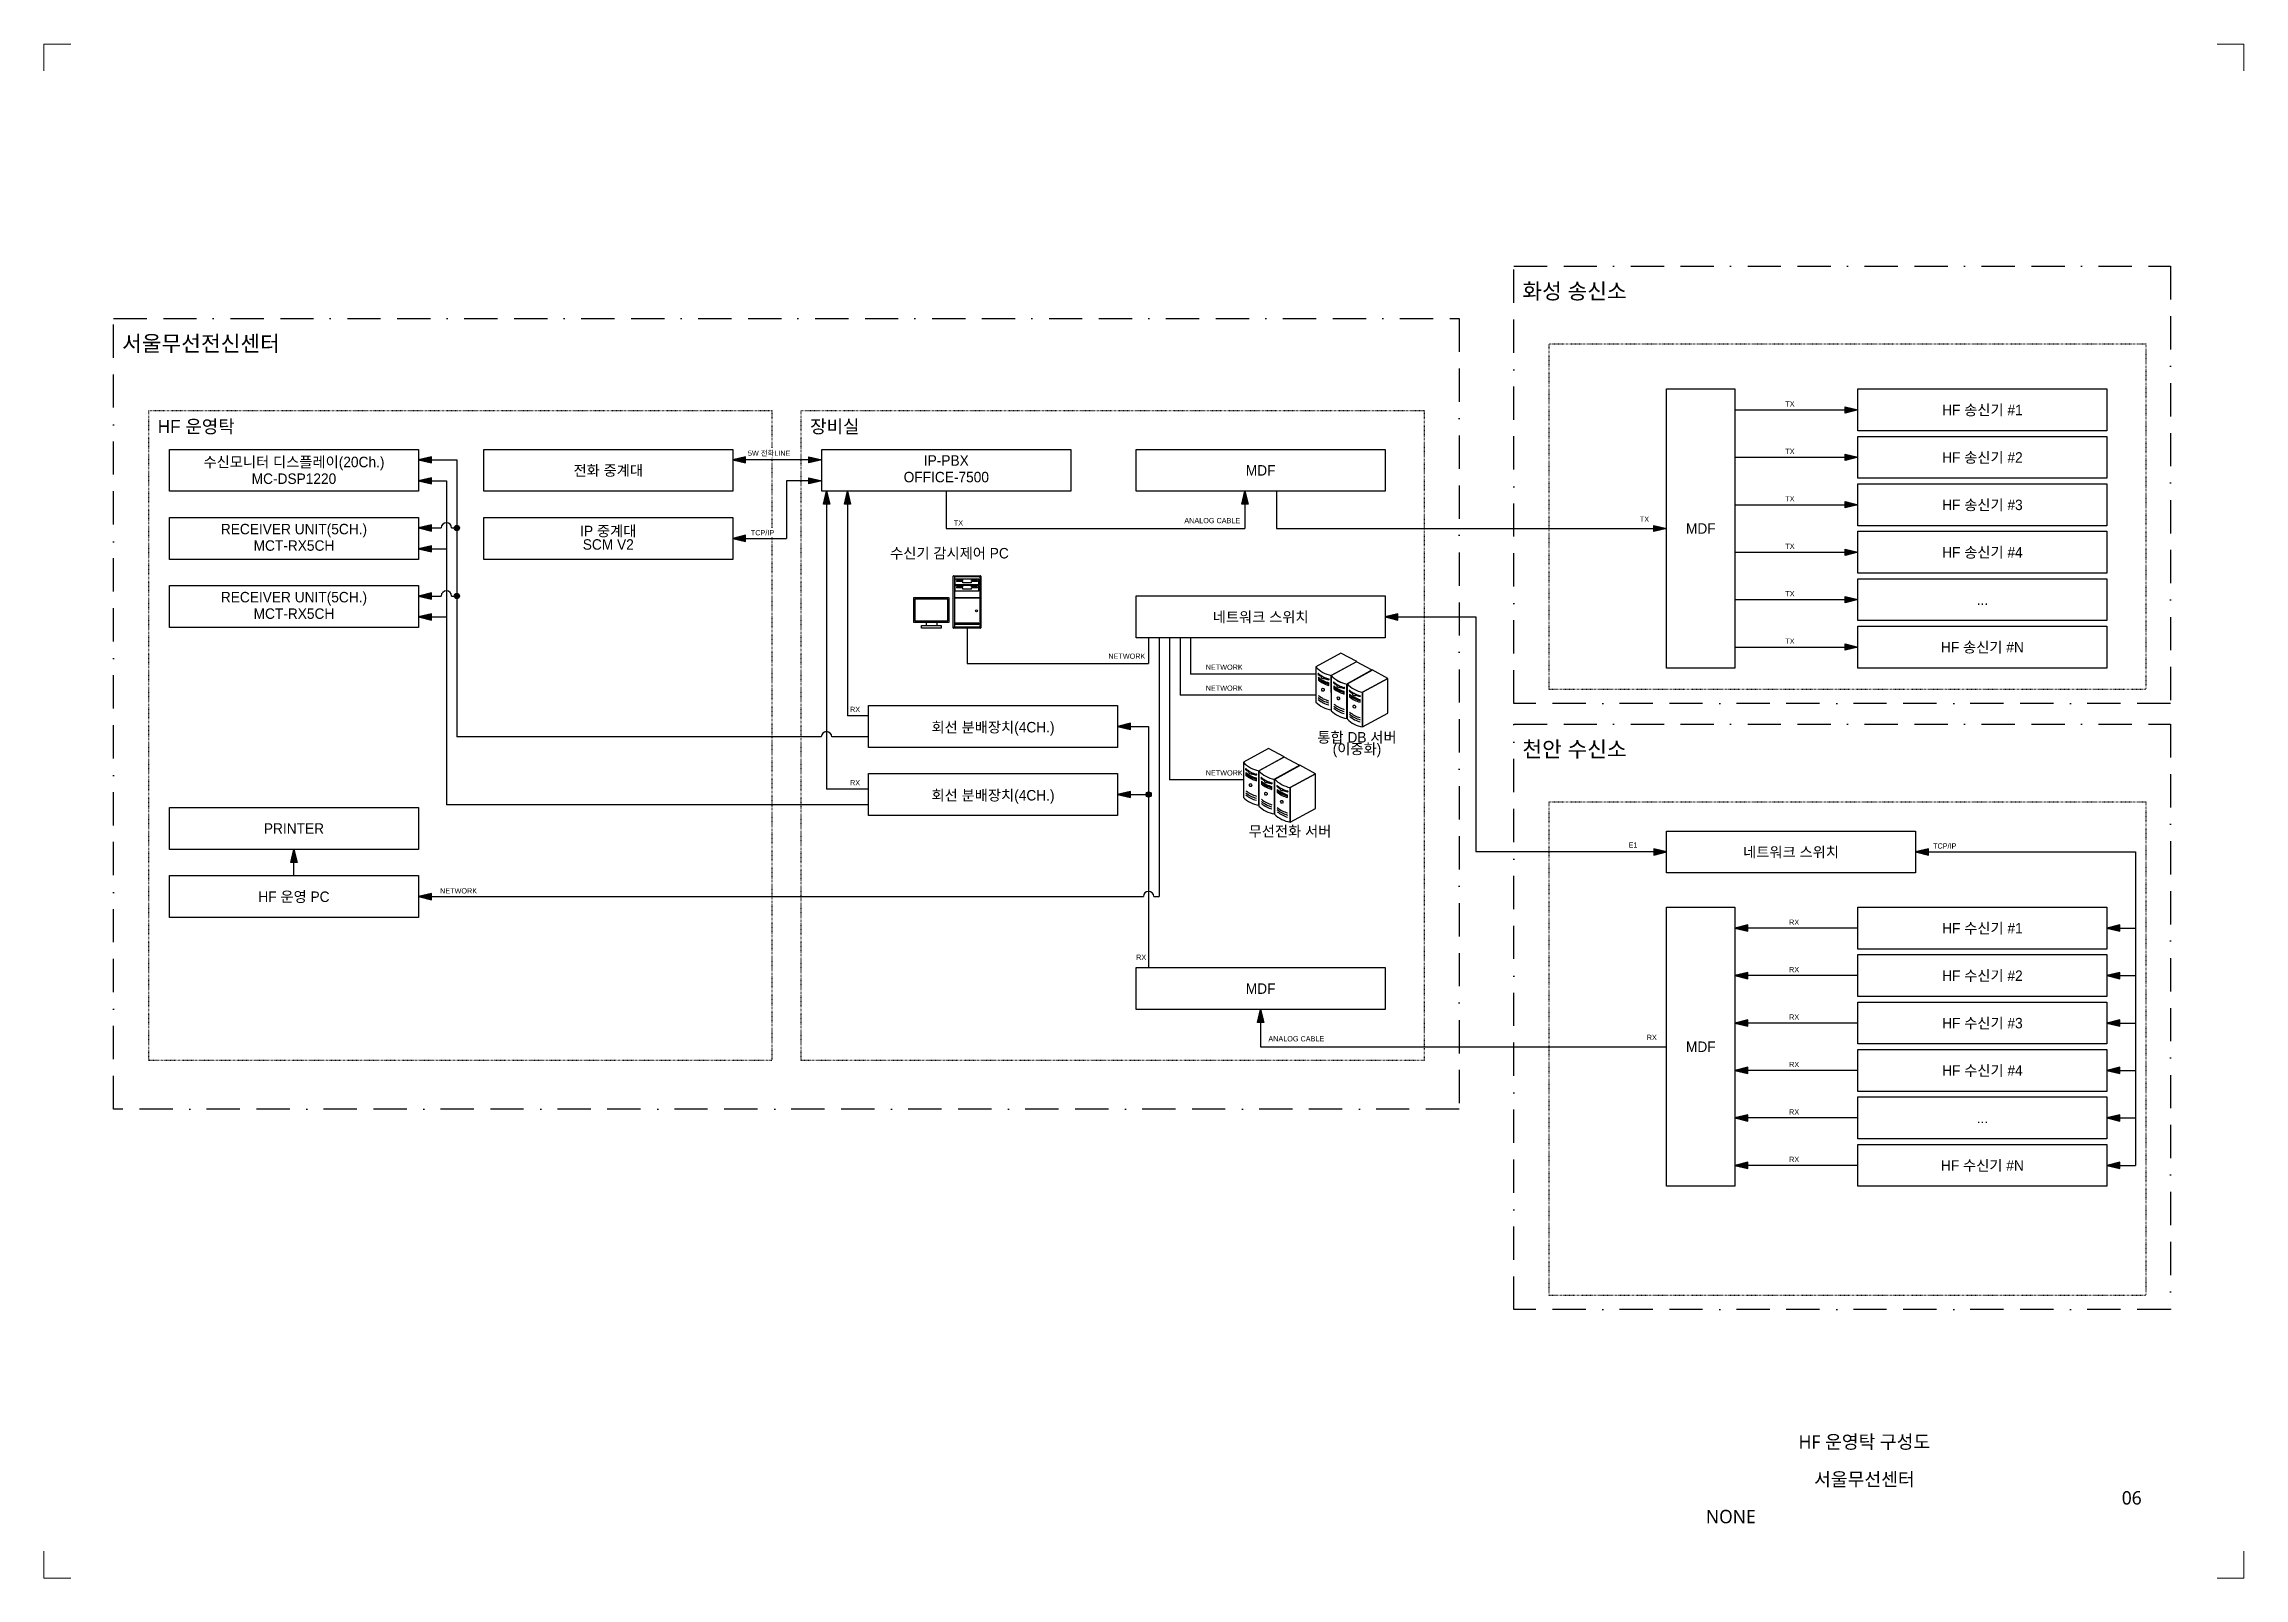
# Model space of a CAD drawing. Header units: millimetres. Extents: x 2500 to 2920, y -462 to -169.
import ezdxf
from ezdxf.enums import TextEntityAlignment as Align
from ezdxf.lldxf.tags import DXFTag

# ---------------------------------------------------------------- set-up
doc = ezdxf.new("R2010")
doc.units = ezdxf.units.MM
doc.linetypes.add('ACAD_ISO07W100', pattern=[3, 0, -3])
doc.linetypes.add('BORDER2', pattern=[22.225, 6.35, -3.175, 6.35, -3.175, 0, -3.175])
doc.layers.add('7', color=7, linetype='Continuous')
doc.layers.add('G', color=3, linetype='Continuous')
doc.layers.add('E_SYM', color=4, linetype='Continuous', lineweight=25)
doc.layers.add('PONT', color=7, linetype='Continuous', plot=False)
doc.styles.add('STYLE1', font='malgun.ttf')
doc.styles.add('돋움', font='')
doc.styles.get('돋움').set_extended_font_data('Dotum')
tags = doc.linetypes.add('HIDDEN', pattern=[0.375, 0.25, -0.125]).pattern_tags.tags
tags[6:7] = [DXFTag(74, 4), DXFTag(75, 0), DXFTag(340, '0'), DXFTag(46, 1.0), DXFTag(50, 0.0), DXFTag(44, 0.0), DXFTag(45, 0.0)]
tags[4:5] = [DXFTag(74, 4), DXFTag(75, 0), DXFTag(340, '0'), DXFTag(46, 1.0), DXFTag(50, 0.0), DXFTag(44, 0.0), DXFTag(45, 0.0)]

# ---------------------------------------------------------------- blocks, each defined once
blk = doc.blocks.new('CONSOLE')
at = {"layer": 'E_SYM', "color": 7}
for p, q in [((1131.98, 266.48), (1131.98, 274.71)), ((1132.04, 274.77), (1136.34, 274.77)), ((1132.17, 274.67), (1132.04, 274.71)), ((1132.17, 274.67), (1132.17, 266.57)), ((1132.17, 274.67), (1136.2, 274.67)), ((1136.09, 274.26), (1132.3, 274.26)), ((1132.3, 273.35), (1132.3, 274.26)), ((1136.09, 273.35), (1132.3, 273.35)), ((1136.09, 273.22), (1132.3, 273.22)), ((1132.3, 272.31), (1132.3, 273.22)), ((1133.51, 274.03), (1132.53, 274.03)), ((1132.53, 274.03), (1132.53, 273.88)), ((1133.51, 273.88), (1132.53, 273.88)), ((1133.51, 274.03), (1133.51, 274.26)), ((1133.51, 273.65), (1133.51, 273.88)), ((1134.88, 273.65), (1133.51, 273.65)), ((1133.51, 272.99), (1133.51, 273.22)), ((1134.88, 274.03), (1134.88, 274.26)), ((1135.86, 274.03), (1134.88, 274.03)), ((1135.86, 273.88), (1134.88, 273.88)), ((1134.88, 273.65), (1134.88, 273.88)), ((1134.88, 272.99), (1134.88, 273.22)), ((1135.86, 274.03), (1135.86, 273.88)), ((1136.09, 273.35), (1136.09, 274.26)), ((1136.09, 272.31), (1136.09, 273.22)), ((1136.2, 274.67), (1136.34, 274.71)), ((1136.2, 274.67), (1136.2, 266.57)), ((1136.4, 274.71), (1136.4, 266.49)), ((1132.17, 271.34), (1136.2, 271.34)), ((1132.17, 271.27), (1136.2, 271.27)), ((1136.09, 272.31), (1132.3, 272.31)), ((1133.51, 272.99), (1132.53, 272.99)), ((1132.53, 272.99), (1132.53, 272.84)), ((1133.51, 272.84), (1132.53, 272.84)), ((1133.51, 272.62), (1133.51, 272.84)), ((1134.88, 272.62), (1133.51, 272.62)), ((1135.86, 272.99), (1134.88, 272.99)), ((1135.86, 272.84), (1134.88, 272.84)), ((1134.88, 272.62), (1134.88, 272.84)), ((1135.86, 272.99), (1135.86, 272.84)), ((1132.17, 266.57), (1132.04, 266.48)), ((1136.33, 266.42), (1132.04, 266.42)), ((1136.2, 266.57), (1132.17, 266.57)), ((1136.09, 267.21), (1132.3, 267.21)), ((1132.3, 267.02), (1132.3, 267.21)), ((1136.09, 267.02), (1132.3, 267.02)), ((1136.09, 267.02), (1136.09, 267.21)), ((1136.33, 266.49), (1136.2, 266.57))]:
    blk.add_line(p, q, dxfattribs=at)
blk.add_circle((1135.71, 269.19), 0.165, dxfattribs=at)
for centre, radius, start, end in [((1132.04, 274.71), 0.0575, 90, 180), ((1136.34, 274.71), 0.0575, 0, 90), ((1132.04, 266.48), 0.0575, 180, 270), ((1136.33, 266.49), 0.0681, 270, 0)]:
    blk.add_arc(centre, radius, start, end, dxfattribs=at)
blk = doc.blocks.new('A$C67844AE1')
at = {"layer": 'E_SYM', "color": 7, "ltscale": 3}
for p, q in [((2.44, 1.16), (2.44, 0.51)), ((4.47, 1.16), (4.47, 0.51))]:
    blk.add_line(p, q, dxfattribs=at)
for points in [[(6.84, 5.84), (0, 5.84), (0, 1.16), (6.84, 1.16)], [(6.58, 5.58), (0.26, 5.58), (0.26, 1.42), (6.58, 1.42)], [(1.57, 0.51), (5.27, 0.51), (5.27, 0), (1.57, 0)]]:
    blk.add_lwpolyline(points, close=True, dxfattribs=at)
at = {"layer": '7', "xscale": 1.199999999999818, "yscale": 1.200000000000045, "zscale": 1.2}
blk.add_blockref('CONSOLE', (-1350.79, -319.7), dxfattribs=at)
blk = doc.blocks.new('NMS1')
at = {"color": 7, "linetype": 'Continuous'}
for p, q in [((63669, 100603), (63031, 100255)), ((64068, 100390), (63669, 100603)), ((63031, 100257), (63031, 99362)), ((63095, 99992), (63095, 99923)), ((63095, 99991), (63095, 99921)), ((63095, 99977), (63095, 99960)), ((63361, 99785), (63361, 99854)), ((63361, 99784), (63361, 99853)), ((64062, 100384), (63423, 100037)), ((64062, 100384), (63423, 100037)), ((63423, 100037), (63424, 99143)), ((63424, 100039), (64068, 100390)), ((63425, 99163), (63424, 100039)), ((63424, 100038), (63424, 99143)), ((63817, 99820), (64461, 100171)), ((64462, 100177), (63824, 99829)), ((64462, 100177), (63824, 99829)), ((64461, 100171), (64062, 100384)), ((64217, 99613), (64861, 99963)), ((64861, 99963), (64462, 100177)), ((63361, 99823), (63361, 99841)), ((63487, 99773), (63487, 99704)), ((63487, 99772), (63487, 99702)), ((63487, 99758), (63487, 99741)), ((63753, 99566), (63753, 99635)), ((63753, 99565), (63753, 99634)), ((63753, 99604), (63753, 99622)), ((63817, 98944), (63817, 99820)), ((63824, 99830), (63824, 98936)), ((63824, 99829), (63824, 98936)), ((63887, 99566), (63887, 99496)), ((63887, 99565), (63887, 99495)), ((63887, 99551), (63887, 99534)), ((64153, 99358), (64153, 99428)), ((64153, 99357), (64153, 99427)), ((64153, 99397), (64153, 99414)), ((64217, 98736), (64217, 99613))]:
    blk.add_line(p, q, dxfattribs=at)
at = {"color": 153, "linetype": 'Continuous'}
for p, q in [((63669, 100603), (63031, 100256)), ((64068, 100390), (63669, 100603)), ((63031, 100256), (63031, 99362)), ((64461, 100171), (64062, 100384)), ((64861, 99963), (64462, 100177)), ((64861, 99084), (64861, 99963)), ((64217, 98736), (64861, 99084))]:
    blk.add_line(p, q, dxfattribs=at)
at = {"color": 5, "const_width": 14.8}
blk.add_lwpolyline([(63031, 99362), (63032, 100256), (63669, 100603), (64861, 99963), (64861, 99084), (64213, 98736, -0.162272), (63824, 98936, 0.290137), (63817, 98944, -0.164989), (63424, 99143, -0.54141), (63425, 99163, -0.164938)], format="xyb", close=True, dxfattribs=at)
at = {"color": 7, "linetype": 'Continuous'}
blk.add_lwpolyline([(64217, 99613), (64217, 98737), (64861, 99084), (64861, 99963)], close=True, dxfattribs=at)
for centre, major_axis, ratio, start_param, end_param in [((63556, 100667), (685, 0), 0.933867, -2.444308, -1.764246), ((63559, 100674), (693, 0), 0.933867, -2.437802, -1.766163), ((63093, 100079), (8.83, 0), 0.933867, -5.45458, -3.028221), ((63103, 100079), (19.2, 0), 0.933867, -3.049775, -2.101524), ((63541, 100530), (671, 0), 0.933867, -2.301859, -2.144298), ((63579, 100520), (745, 0), 0.933867, -2.278732, -1.868547), ((63579, 100518), (745, 0), 0.933867, -2.278732, -1.868547), ((63568, 100487), (722, 0), 0.933867, -2.285458, -1.861821), ((63534, 100411), (653, 0), 0.933867, -2.308155, -1.839124), ((63568, 100432), (722, 0), 0.933867, -2.285545, -1.861734), ((63568, 100430), (722, 0), 0.933867, -2.285545, -1.861734), ((63533, 100540), (653, 0), 0.933867, -2.299152, -1.840276), ((63234, 99991), (65.6, 0), 0.498566, -3.390679, -1.320681), ((63198, 99910), (1.6, -99.7), 0.608761, -4.20006, -2.6939), ((63541, 100530), (671, 0), 0.933867, -2.02441, -1.84542), ((63356, 99940), (13.6, 0), 0.933867, -1.349482, 1.349482), ((63952, 100455), (693, 0), 0.933867, -2.437802, -1.766163), ((63949, 100449), (685, 0), 0.933867, -2.444308, -1.764246), ((63486, 99860), (8.83, 0), 0.933867, -5.45458, -3.028221), ((63496, 99860), (19.2, 0), 0.933867, -3.049775, -2.101524), ((63926, 100321), (653, 0), 0.933867, -2.299152, -1.840276), ((63530, 99782), (672, 0), 0.933867, -2.408517, -1.728455), ((63510, 100143), (86, -764), 0.913331, -0.754749, -0.336894), ((63510, 100090), (86, -764), 0.913331, -0.754749, -0.336894), ((63510, 100036), (86, -764), 0.913331, -0.754749, -0.336894), ((63934, 100311), (671, 0), 0.933867, -2.301859, -2.144298), ((63972, 100301), (745, 0), 0.933867, -2.278732, -1.868547), ((63972, 100299), (745, 0), 0.933867, -2.278732, -1.868547), ((63960, 100268), (722, 0), 0.933867, -2.285458, -1.861821), ((63926, 100192), (653, 0), 0.933867, -2.308155, -1.839124), ((63960, 100213), (722, 0), 0.933867, -2.285545, -1.861734), ((63960, 100211), (722, 0), 0.933867, -2.285545, -1.861734), ((63903, 99924), (86, -764), 0.913331, -0.754749, -0.336894), ((63627, 99772), (65.6, 0), 0.498566, -3.390679, -1.320681), ((63591, 99691), (1.6, -99.7), 0.608761, -4.20006, -2.6939), ((63934, 100311), (671, 0), 0.933867, -2.02441, -1.84542), ((63749, 99721), (13.6, 0), 0.933867, -1.349482, 1.349482), ((64349, 100241), (685, 0), 0.933867, -2.444308, -1.764246), ((64352, 100248), (693, 0), 0.933867, -2.437802, -1.766163), ((63886, 99652), (8.83, 0), 0.933867, -5.45458, -3.028221), ((63896, 99653), (19.2, 0), 0.933867, -3.049775, -2.101524), ((64334, 100104), (671, 0), 0.933867, -2.301859, -2.144298), ((64372, 100093), (745, 0), 0.933867, -2.278732, -1.868547), ((64372, 100092), (745, 0), 0.933867, -2.278732, -1.868547), ((64361, 100060), (722, 0), 0.933867, -2.285458, -1.861821), ((64327, 99985), (653, 0), 0.933867, -2.308155, -1.839124), ((64360, 100005), (722, 0), 0.933867, -2.285545, -1.861734), ((64360, 100004), (722, 0), 0.933867, -2.285545, -1.861734), ((64326, 100113), (653, 0), 0.933867, -2.299152, -1.840276), ((64027, 99565), (65.6, 0), 0.498566, -3.390679, -1.320681), ((63991, 99484), (1.6, -99.7), 0.608761, -4.20006, -2.6939), ((64334, 100104), (671, 0), 0.933867, -2.02441, -1.84542), ((64149, 99513), (13.6, 0), 0.933867, -1.349482, 1.349482), ((63923, 99563), (672, 0), 0.933867, -2.408517, -1.728455), ((63903, 99871), (86, -764), 0.913331, -0.754749, -0.336894), ((63903, 99817), (86, -764), 0.913331, -0.754749, -0.336894), ((64323, 99356), (672, 0), 0.933867, -2.408517, -1.728455), ((64303, 99717), (86, -764), 0.913331, -0.754749, -0.336894), ((64303, 99663), (86, -764), 0.913331, -0.754749, -0.336894), ((64303, 99610), (86, -764), 0.913331, -0.754749, -0.336894)]:
    blk.add_ellipse(centre, major_axis=major_axis, ratio=ratio, start_param=start_param, end_param=end_param, dxfattribs=at)
at = {"color": 153, "linetype": 'Continuous'}
for centre in [(63530, 99782), (63923, 99563), (64323, 99356)]:
    blk.add_ellipse(centre, major_axis=(672, 0), ratio=0.933867, start_param=-2.408517, end_param=-1.728455, dxfattribs=at)
at = {"color": 7, "linetype": 'Continuous'}
for centre in [(63212, 99675), (63605, 99456), (64005, 99248)]:
    blk.add_ellipse(centre, major_axis=(14, -38.6), ratio=0.734381, dxfattribs=at)

msp = doc.modelspace()

# ---------------------------------------------------------------- hatches: boundary and pattern name
h = msp.add_hatch(color=256)
h.dxf.hatch_style = 1
h.paths.add_polyline_path([(2846.5, -239.1), (2844.04, -239.7), (2844.04, -238.5)])
h = msp.add_hatch(color=256)
h.dxf.hatch_style = 1
h.paths.add_polyline_path([(2846.5, -248.16), (2844.04, -248.76), (2844.04, -247.56)])
h = msp.add_hatch(color=256)
h.dxf.hatch_style = 1
h.paths.add_polyline_path([(2571.69, -248.65), (2574.15, -249.24), (2574.15, -248.05)])
h = msp.add_hatch(color=256)
h.dxf.hatch_style = 1
h.paths.add_polyline_path([(2631.69, -248.65), (2634.15, -249.24), (2634.15, -248.05)])
h = msp.add_hatch(color=256)
h.dxf.hatch_style = 1
h.paths.add_polyline_path([(2648.7, -248.65), (2646.24, -249.24), (2646.24, -248.05)])
h = msp.add_hatch(color=256)
h.dxf.hatch_style = 1
h.paths.add_polyline_path([(2571.69, -252.65), (2574.15, -253.24), (2574.15, -252.05)])
h = msp.add_hatch(color=256)
h.dxf.hatch_style = 1
h.paths.add_polyline_path([(2648.7, -252.65), (2646.24, -253.24), (2646.24, -252.05)])
h = msp.add_hatch(color=256)
h.dxf.hatch_style = 1
h.paths.add_polyline_path([(2649.6, -254.65), (2650.2, -257.11), (2649, -257.11)])
h = msp.add_hatch(color=256)
h.dxf.hatch_style = 1
h.paths.add_polyline_path([(2653.6, -254.65), (2654.2, -257.11), (2653, -257.11)])
h = msp.add_hatch(color=256)
h.dxf.hatch_style = 1
h.paths.add_polyline_path([(2729.47, -254.65), (2730.07, -257.11), (2728.87, -257.11)])
h = msp.add_hatch(color=256)
h.dxf.hatch_style = 1
h.paths.add_polyline_path([(2846.5, -257.22), (2844.04, -257.82), (2844.04, -256.62)])
h = msp.add_hatch(color=256)
h.dxf.hatch_style = 1
h.paths.add_polyline_path([(2571.69, -261.65), (2574.15, -262.24), (2574.15, -261.05)])
h = msp.add_hatch(color=256)
edge = h.paths.add_edge_path()
edge.add_arc((2579.02, -261.65), 0.5, 0, 360)
h = msp.add_hatch(color=256)
h.dxf.hatch_style = 1
h.paths.add_polyline_path([(2631.69, -263.65), (2634.15, -264.24), (2634.15, -263.05)])
h = msp.add_hatch(color=256)
h.dxf.hatch_style = 1
h.paths.add_polyline_path([(2809.97, -261.75), (2807.51, -262.35), (2807.51, -261.15)])
h = msp.add_hatch(color=256)
h.dxf.hatch_style = 1
h.paths.add_polyline_path([(2571.69, -265.65), (2574.15, -266.24), (2574.15, -265.05)])
h = msp.add_hatch(color=256)
h.dxf.hatch_style = 1
h.paths.add_polyline_path([(2846.5, -266.28), (2844.04, -266.88), (2844.04, -265.68)])
h = msp.add_hatch(color=256)
h.dxf.hatch_style = 1
h.paths.add_polyline_path([(2571.69, -274.65), (2574.15, -275.24), (2574.15, -274.05)])
h = msp.add_hatch(color=256)
edge = h.paths.add_edge_path()
edge.add_arc((2579.02, -274.65), 0.5, 0, 360)
h = msp.add_hatch(color=256)
h.dxf.hatch_style = 1
h.paths.add_polyline_path([(2846.5, -275.34), (2844.04, -275.94), (2844.04, -274.74)])
h = msp.add_hatch(color=256)
h.dxf.hatch_style = 1
h.paths.add_polyline_path([(2571.69, -278.65), (2574.15, -279.24), (2574.15, -278.05)])
h = msp.add_hatch(color=256)
h.dxf.hatch_style = 1
h.paths.add_polyline_path([(2756.23, -278.64), (2758.69, -279.24), (2758.69, -278.04)])
h = msp.add_hatch(color=256)
h.dxf.hatch_style = 1
h.paths.add_polyline_path([(2846.5, -284.4), (2844.04, -285), (2844.04, -283.8)])
h = msp.add_hatch(color=256)
h.dxf.hatch_style = 1
h.paths.add_polyline_path([(2705.14, -299.55), (2707.6, -300.15), (2707.6, -298.95)])
h = msp.add_hatch(color=256)
h.dxf.hatch_style = 1
h.paths.add_polyline_path([(2705.14, -312.55), (2707.6, -313.15), (2707.6, -311.95)])
h = msp.add_hatch(color=256)
edge = h.paths.add_edge_path()
edge.add_arc((2711.08, -312.55), 0.5, 0, 360)
h = msp.add_hatch(color=256)
h.dxf.hatch_style = 1
h.paths.add_polyline_path([(2547.92, -323.05), (2548.52, -325.51), (2547.33, -325.51)])
h = msp.add_hatch(color=256)
h.dxf.hatch_style = 1
h.paths.add_polyline_path([(2809.97, -323.53), (2807.51, -322.93), (2807.51, -324.13)])
h = msp.add_hatch(color=256)
h.dxf.hatch_style = 1
h.paths.add_polyline_path([(2857.49, -323.53), (2859.95, -324.13), (2859.95, -322.93)])
h = msp.add_hatch(color=256)
h.dxf.hatch_style = 1
h.paths.add_polyline_path([(2571.69, -332.05), (2574.15, -332.64), (2574.15, -331.45)])
h = msp.add_hatch(color=256)
h.dxf.hatch_style = 1
h.paths.add_polyline_path([(2823.02, -338.07), (2825.48, -338.67), (2825.48, -337.47)])
h = msp.add_hatch(color=256)
h.dxf.hatch_style = 1
h.paths.add_polyline_path([(2894.02, -338.07), (2896.48, -338.67), (2896.48, -337.47)])
h = msp.add_hatch(color=256)
h.dxf.hatch_style = 1
h.paths.add_polyline_path([(2823.02, -347.13), (2825.48, -347.73), (2825.48, -346.53)])
h = msp.add_hatch(color=256)
h.dxf.hatch_style = 1
h.paths.add_polyline_path([(2894.02, -347.13), (2896.48, -347.73), (2896.48, -346.53)])
h = msp.add_hatch(color=256)
h.dxf.hatch_style = 1
h.paths.add_polyline_path([(2732.47, -353.62), (2733.07, -356.08), (2731.87, -356.08)])
h = msp.add_hatch(color=256)
h.dxf.hatch_style = 1
h.paths.add_polyline_path([(2823.02, -356.19), (2825.48, -356.79), (2825.48, -355.59)])
h = msp.add_hatch(color=256)
h.dxf.hatch_style = 1
h.paths.add_polyline_path([(2894.02, -356.19), (2896.48, -356.79), (2896.48, -355.59)])
h = msp.add_hatch(color=256)
h.dxf.hatch_style = 1
h.paths.add_polyline_path([(2823.02, -365.25), (2825.48, -365.85), (2825.48, -364.65)])
h = msp.add_hatch(color=256)
h.dxf.hatch_style = 1
h.paths.add_polyline_path([(2894.02, -365.25), (2896.48, -365.85), (2896.48, -364.65)])
h = msp.add_hatch(color=256)
h.dxf.hatch_style = 1
h.paths.add_polyline_path([(2823.02, -374.31), (2825.48, -374.91), (2825.48, -373.71)])
h = msp.add_hatch(color=256)
h.dxf.hatch_style = 1
h.paths.add_polyline_path([(2894.02, -374.31), (2896.48, -374.91), (2896.48, -373.71)])
h = msp.add_hatch(color=256)
h.dxf.hatch_style = 1
h.paths.add_polyline_path([(2823.02, -383.37), (2825.48, -383.97), (2825.48, -382.77)])
h = msp.add_hatch(color=256)
h.dxf.hatch_style = 1
h.paths.add_polyline_path([(2894.02, -383.37), (2896.48, -383.97), (2896.48, -382.77)])

# ---------------------------------------------------------------- linework, layer by layer
for p, q in [((2823.02, -239.1), (2846.5, -239.1)), ((2571.69, -248.65), (2579.02, -248.65)), ((2579.02, -248.65), (2579.02, -301.55)), ((2648.7, -248.65), (2631.69, -248.65)), ((2823.02, -248.16), (2846.5, -248.16)), ((2571.69, -252.65), (2577.02, -252.65)), ((2577.02, -252.65), (2577.02, -314.55)), ((2641.95, -252.65), (2641.95, -263.65)), ((2648.7, -252.65), (2641.95, -252.65)), ((2649.6, -254.65), (2649.6, -311.55)), ((2653.6, -254.65), (2653.6, -297.55)), ((2672.46, -254.65), (2672.46, -261.75)), ((2729.47, -254.65), (2729.47, -261.75)), ((2823.02, -257.22), (2846.5, -257.22)), ((2571.69, -261.65), (2576.02, -261.65)), ((2578.02, -261.65), (2579.02, -261.65)), ((2631.69, -263.65), (2641.95, -263.65)), ((2672.46, -261.75), (2729.47, -261.75)), ((2571.69, -265.65), (2577.02, -265.65)), ((2823.02, -266.28), (2846.5, -266.28)), ((2571.69, -274.65), (2576.02, -274.65)), ((2578.02, -274.65), (2579.02, -274.65)), ((2823.02, -275.34), (2846.5, -275.34)), ((2571.69, -278.65), (2577.02, -278.65)), ((2676.42, -280.81), (2676.42, -287.51)), ((2711.08, -282.64), (2711.08, -287.51)), ((2713.08, -282.64), (2713.08, -332.05)), ((2715.08, -282.64), (2715.08, -309.74)), ((2717.08, -282.64), (2717.08, -293.57)), ((2719.08, -282.64), (2719.08, -289.57)), ((2823.02, -284.4), (2846.5, -284.4)), ((2676.42, -287.51), (2711.08, -287.51)), ((2743.01, -289.57), (2719.08, -289.57)), ((2743.01, -293.57), (2717.08, -293.57)), ((2657.62, -297.55), (2653.6, -297.55)), ((2648.6, -301.55), (2579.02, -301.55)), ((2657.62, -301.55), (2650.6, -301.55)), ((2705.14, -299.55), (2711.08, -299.55)), ((2711.08, -299.55), (2711.08, -345.62)), ((2729.18, -309.74), (2715.08, -309.74)), ((2657.62, -314.55), (2577.02, -314.55)), ((2657.62, -311.55), (2649.6, -311.55)), ((2705.14, -312.55), (2711.08, -312.55)), ((2547.92, -328.05), (2547.92, -323.05)), ((2857.49, -323.53), (2899.47, -323.53)), ((2899.47, -323.53), (2899.47, -383.37)), ((2571.69, -332.05), (2710.08, -332.05)), ((2712.08, -332.05), (2713.08, -332.05)), ((2846.5, -338.07), (2823.02, -338.07)), ((2894.02, -338.07), (2899.47, -338.07)), ((2846.5, -347.13), (2823.02, -347.13)), ((2894.02, -347.13), (2899.47, -347.13)), ((2846.5, -356.19), (2823.02, -356.19)), ((2894.02, -356.19), (2899.47, -356.19)), ((2846.5, -365.25), (2823.02, -365.25)), ((2894.02, -365.25), (2899.47, -365.25)), ((2846.5, -374.31), (2823.02, -374.31)), ((2894.02, -374.31), (2899.47, -374.31)), ((2846.5, -383.37), (2823.02, -383.37)), ((2894.02, -383.37), (2899.47, -383.37))]:
    msp.add_line(p, q)
at = {"linetype": 'HIDDEN', "ltscale": 10}
for p, q in [((2735.47, -254.65), (2735.47, -261.75)), ((2735.47, -261.75), (2809.97, -261.75)), ((2756.23, -278.64), (2773.58, -278.64)), ((2773.58, -278.64), (2773.58, -323.53)), ((2809.97, -323.53), (2773.58, -323.53)), ((2732.47, -353.62), (2732.47, -360.72)), ((2732.47, -360.72), (2809.97, -360.72))]:
    msp.add_line(p, q, dxfattribs=at)
at = {"linetype": 'BORDER2'}
for points in [[(2780.8, -211.68), (2906.15, -211.68), (2906.15, -295.15), (2780.8, -295.15)], [(2513.47, -221.68), (2770.37, -221.68), (2770.37, -372.62), (2513.47, -372.62)], [(2780.8, -299.15), (2906.15, -299.15), (2906.15, -410.93), (2780.8, -410.93)]]:
    msp.add_lwpolyline(points, close=True, dxfattribs=at)
at = {"flags": 128}
for points in [[(2846.5, -239.1), (2844.04, -239.7), (2844.04, -238.5)], [(2846.5, -248.16), (2844.04, -248.76), (2844.04, -247.56)], [(2571.69, -248.65), (2574.15, -249.24), (2574.15, -248.05)], [(2631.69, -248.65), (2634.15, -249.24), (2634.15, -248.05)], [(2648.7, -248.65), (2646.24, -249.24), (2646.24, -248.05)], [(2571.69, -252.65), (2574.15, -253.24), (2574.15, -252.05)], [(2648.7, -252.65), (2646.24, -253.24), (2646.24, -252.05)], [(2649.6, -254.65), (2650.2, -257.11), (2649, -257.11)], [(2653.6, -254.65), (2654.2, -257.11), (2653, -257.11)], [(2729.47, -254.65), (2730.07, -257.11), (2728.87, -257.11)], [(2846.5, -257.22), (2844.04, -257.82), (2844.04, -256.62)], [(2571.69, -261.65), (2574.15, -262.24), (2574.15, -261.05)], [(2631.69, -263.65), (2634.15, -264.24), (2634.15, -263.05)], [(2809.97, -261.75), (2807.51, -262.35), (2807.51, -261.15)], [(2571.69, -265.65), (2574.15, -266.24), (2574.15, -265.05)], [(2846.5, -266.28), (2844.04, -266.88), (2844.04, -265.68)], [(2571.69, -274.65), (2574.15, -275.24), (2574.15, -274.05)], [(2846.5, -275.34), (2844.04, -275.94), (2844.04, -274.74)], [(2571.69, -278.65), (2574.15, -279.24), (2574.15, -278.05)], [(2756.23, -278.64), (2758.69, -279.24), (2758.69, -278.04)], [(2846.5, -284.4), (2844.04, -285), (2844.04, -283.8)], [(2705.14, -299.55), (2707.6, -300.15), (2707.6, -298.95)], [(2705.14, -312.55), (2707.6, -313.15), (2707.6, -311.95)], [(2547.92, -323.05), (2548.52, -325.51), (2547.33, -325.51)], [(2809.97, -323.53), (2807.51, -322.93), (2807.51, -324.13)], [(2857.49, -323.53), (2859.95, -324.13), (2859.95, -322.93)], [(2571.69, -332.05), (2574.15, -332.64), (2574.15, -331.45)], [(2823.02, -338.07), (2825.48, -338.67), (2825.48, -337.47)], [(2894.02, -338.07), (2896.48, -338.67), (2896.48, -337.47)], [(2823.02, -347.13), (2825.48, -347.73), (2825.48, -346.53)], [(2894.02, -347.13), (2896.48, -347.73), (2896.48, -346.53)], [(2732.47, -353.62), (2733.07, -356.08), (2731.87, -356.08)], [(2823.02, -356.19), (2825.48, -356.79), (2825.48, -355.59)], [(2894.02, -356.19), (2896.48, -356.79), (2896.48, -355.59)], [(2823.02, -365.25), (2825.48, -365.85), (2825.48, -364.65)], [(2894.02, -365.25), (2896.48, -365.85), (2896.48, -364.65)], [(2823.02, -374.31), (2825.48, -374.91), (2825.48, -373.71)], [(2894.02, -374.31), (2896.48, -374.91), (2896.48, -373.71)], [(2823.02, -383.37), (2825.48, -383.97), (2825.48, -382.77)], [(2894.02, -383.37), (2896.48, -383.97), (2896.48, -382.77)]]:
    msp.add_lwpolyline(points, close=True, dxfattribs=at)
for centre in [(2579.02, -261.65), (2579.02, -274.65), (2711.08, -312.55)]:
    msp.add_circle(centre, 0.5)
for centre in [(2577.02, -261.65), (2577.02, -274.65), (2649.6, -301.55), (2711.08, -332.05)]:
    msp.add_arc(centre, 1, 0, 180)
at = {"layer": '7', "color": 7, "linetype": 'ACAD_ISO07W100', "ltscale": 0.05}
for points in [[(2787.53, -226.48), (2901.48, -226.48), (2901.48, -292.47), (2787.53, -292.47)], [(2644.74, -239.24), (2763.69, -239.24), (2763.69, -363.38), (2644.74, -363.38)], [(2787.53, -313.95), (2901.48, -313.95), (2901.48, -408.24), (2787.53, -408.24)]]:
    msp.add_lwpolyline(points, close=True, dxfattribs=at)
at = {"layer": '7', "color": 7, "ltscale": 3}
for points in [[(2809.97, -235.1), (2823.02, -235.1), (2823.02, -288.4), (2809.97, -288.4)], [(2846.5, -235.1), (2894.02, -235.1), (2894.02, -243.1), (2846.5, -243.1)], [(2524.16, -246.65), (2571.69, -246.65), (2571.69, -254.65), (2524.16, -254.65)], [(2584.17, -246.65), (2631.69, -246.65), (2631.69, -254.65), (2584.17, -254.65)], [(2648.7, -246.65), (2696.22, -246.65), (2696.22, -254.65), (2648.7, -254.65)], [(2708.71, -246.65), (2756.23, -246.65), (2756.23, -254.65), (2708.71, -254.65)], [(2846.5, -244.16), (2894.02, -244.16), (2894.02, -252.16), (2846.5, -252.16)], [(2846.5, -253.22), (2894.02, -253.22), (2894.02, -261.22), (2846.5, -261.22)], [(2524.16, -259.65), (2571.69, -259.65), (2571.69, -267.65), (2524.16, -267.65)], [(2584.17, -259.65), (2631.69, -259.65), (2631.69, -267.65), (2584.17, -267.65)], [(2846.5, -262.28), (2894.02, -262.28), (2894.02, -270.28), (2846.5, -270.28)], [(2524.16, -272.65), (2571.69, -272.65), (2571.69, -280.65), (2524.16, -280.65)], [(2846.5, -271.34), (2894.02, -271.34), (2894.02, -279.34), (2846.5, -279.34)], [(2708.71, -274.64), (2756.23, -274.64), (2756.23, -282.64), (2708.71, -282.64)], [(2846.5, -280.4), (2894.02, -280.4), (2894.02, -288.4), (2846.5, -288.4)], [(2657.62, -295.55), (2705.14, -295.55), (2705.14, -303.55), (2657.62, -303.55)], [(2657.62, -308.55), (2705.14, -308.55), (2705.14, -316.55), (2657.62, -316.55)], [(2524.16, -315.05), (2571.69, -315.05), (2571.69, -323.05), (2524.16, -323.05)], [(2809.97, -319.53), (2857.49, -319.53), (2857.49, -327.53), (2809.97, -327.53)], [(2524.16, -328.05), (2571.69, -328.05), (2571.69, -336.05), (2524.16, -336.05)], [(2809.97, -334.07), (2823.02, -334.07), (2823.02, -387.37), (2809.97, -387.37)], [(2846.5, -334.07), (2894.02, -334.07), (2894.02, -342.07), (2846.5, -342.07)], [(2846.5, -343.13), (2894.02, -343.13), (2894.02, -351.13), (2846.5, -351.13)], [(2708.71, -345.62), (2756.23, -345.62), (2756.23, -353.62), (2708.71, -353.62)], [(2846.5, -352.19), (2894.02, -352.19), (2894.02, -360.19), (2846.5, -360.19)], [(2846.5, -361.25), (2894.02, -361.25), (2894.02, -369.25), (2846.5, -369.25)], [(2846.5, -370.31), (2894.02, -370.31), (2894.02, -378.31), (2846.5, -378.31)], [(2846.5, -379.37), (2894.02, -379.37), (2894.02, -387.37), (2846.5, -387.37)]]:
    msp.add_lwpolyline(points, close=True, dxfattribs=at)
at = {"layer": '7', "color": 7, "linetype": 'ACAD_ISO07W100', "ltscale": 0.05}
for points in [[(2639.15, -263.4), (2639.15, -363.38), (2520.2, -363.38), (2520.2, -239.24), (2639.15, -239.24), (2639.15, -246.46)], [(2639.15, -248.25), (2639.15, -261.69)]]:
    msp.add_lwpolyline(points, dxfattribs=at)
at = {"layer": 'PONT', "color": 7, "lineweight": 0}
for p, q in [((2500.2, -169.25), (2500.2, -169.25, 1.02)), ((2915.14, -169.22), (2915.14, -169.22, 1.02)), ((2920.2, -169.25), (2920.2, -169.25, 1.02)), ((2500.2, -462.18), (2500.2, -462.18, 1.02))]:
    msp.add_line(p, q, dxfattribs=at)
for points in [[(2500.2, -174.35), (2500.2, -169.25), (2505.3, -169.25)], [(2920.2, -174.35), (2920.2, -169.25), (2915.1, -169.25)], [(2505.3, -462.18), (2500.2, -462.18), (2500.2, -457.07)], [(2915.1, -462.18), (2920.2, -462.18), (2920.2, -457.07)]]:
    msp.add_lwpolyline(points, dxfattribs=at)

# ---------------------------------------------------------------- block references
msp.add_blockref('A$C67844AE1', (2666.18, -280.81))
at = {"layer": 'G', "transparency": 16777216, "xscale": 0.007529365457230597, "yscale": 0.007529365457003223, "zscale": 0.007529365457121352}
for p in [(2268.42, -1043.04), (2254.59, -1061.24)]:
    msp.add_blockref('NMS1', p, dxfattribs=at)

# ---------------------------------------------------------------- texts
at = {"color": 7, "style": 'STYLE1'}
for s, p in [('HF 운영탁 구성도', (2847.73, -436.15, 69.44)), ('서울무선센터', (2847.73, -443.3, 69.44)), ('NONE', (2822.22, -450.44, 69.44))]:
    msp.add_text(s, height=2.552, dxfattribs=at).set_placement(p, align=Align.MIDDLE)
at = {"style": 'STYLE1'}
msp.add_text('06', height=2.552, dxfattribs=at).set_placement((2898.77, -446.87), align=Align.MIDDLE_CENTER)
at = {"layer": '7', "color": 7, "ltscale": 3, "style": '돋움'}
for s, height, p in [('화성 송신소', 3, (2782.44, -216.42)), ('서울무선전신센터', 3, (2515.11, -226.42)), ('HF 운영탁', 2.5, (2521.92, -242.27)), ('장비실', 2.5, (2646.46, -242.27)), ('천안 수신소', 3, (2782.44, -303.89))]:
    msp.add_text(s, height=height, dxfattribs=at).set_placement(p, align=Align.MIDDLE_LEFT)
for s, height, p in [('TX', 1, (2833.52, -237.96)), ('HF 송신기 #1', 2, (2870.26, -239.1)), ('수신모니터 디스플레이(20Ch.)', 2, (2547.92, -249.22)), ('5W 전화LINE', 1, (2638.64, -247.35)), ('IP-PBX', 2, (2672.46, -248.76)), ('TX', 1, (2833.52, -247.02)), ('HF 송신기 #2', 2, (2870.26, -248.16)), ('MC-DSP1220', 2, (2547.92, -252.24)), ('전화 중계대', 2, (2607.93, -250.65)), ('OFFICE-7500', 2, (2672.46, -251.93)), ('MDF', 2, (2732.47, -250.65)), ('TX', 1, (2833.52, -256.08)), ('HF 송신기 #3', 2, (2870.26, -257.22)), ('TX', 1, (2674.78, -260.68)), ('ANALOG CABLE', 1, (2723.24, -260.24)), ('TX', 1, (2805.75, -259.97)), ('RECEIVER UNIT(5CH.)', 2, (2547.92, -262.11)), ('MCT-RX5CH', 2, (2547.92, -265.01)), ('IP 중계대', 2, (2607.93, -262.21)), ('SCM V2', 2, (2607.93, -264.8)), ('TCP/IP', 1, (2637.37, -262.54)), ('MDF', 2, (2816.5, -261.75)), ('수신기 감시제어 PC', 2, (2673.06, -266.45)), ('TX', 1, (2833.52, -265.14)), ('HF 송신기 #4', 2, (2870.26, -266.28)), ('RECEIVER UNIT(5CH.)', 2, (2547.92, -275.11)), ('MCT-RX5CH', 2, (2547.92, -278.01)), ('TX', 1, (2833.52, -274.2)), ('...', 2, (2870.26, -275.34)), ('네트워크 스위치', 2, (2732.47, -278.64)), ('TX', 1, (2833.52, -283.26)), ('HF 송신기 #N', 2, (2870.26, -284.4)), ('NETWORK', 1, (2706.93, -286.14)), ('NETWORK', 1, (2725.52, -288.24)), ('NETWORK', 1, (2725.52, -292.24)), ('RX', 1, (2655.04, -296.3)), ('회선 분배장치(4CH.)', 2, (2681.38, -299.87)), ('통합 DB 서버', 2, (2750.86, -301.6)), ('(이중화)', 2, (2750.86, -304.01)), ('RX', 1, (2655.04, -310.3)), ('NETWORK', 1, (2725.52, -308.42)), ('회선 분배장치(4CH.)', 2, (2681.38, -312.87)), ('PRINTER', 2, (2547.92, -319.05)), ('무선전화 서버', 2, (2738.07, -319.56)), ('E1', 1, (2803.56, -322.2)), ('네트워크 스위치', 2, (2833.73, -323.53)), ('TCP/IP', 1, (2863.07, -322.36)), ('HF 운영 PC', 2, (2547.92, -332.05)), ('NETWORK', 1, (2579.35, -330.95)), ('RX', 1, (2834.32, -336.93)), ('HF 수신기 #1', 2, (2870.26, -338.07)), ('RX', 1, (2709.66, -343.63)), ('RX', 1, (2834.32, -345.99)), ('HF 수신기 #2', 2, (2870.26, -347.13)), ('MDF', 2, (2732.47, -349.62)), ('RX', 1, (2834.32, -355.05)), ('HF 수신기 #3', 2, (2870.26, -356.19)), ('ANALOG CABLE', 1, (2739.28, -359.2)), ('RX', 1, (2807.14, -358.94)), ('MDF', 2, (2816.5, -360.72)), ('RX', 1, (2834.32, -364.11)), ('HF 수신기 #4', 2, (2870.26, -365.25)), ('RX', 1, (2834.32, -373.17)), ('...', 2, (2870.26, -374.31)), ('RX', 1, (2834.32, -382.23)), ('HF 수신기 #N', 2, (2870.26, -383.37))]:
    msp.add_text(s, height=height, dxfattribs=at).set_placement(p, align=Align.MIDDLE)

doc.saveas('drawing.dxf')
